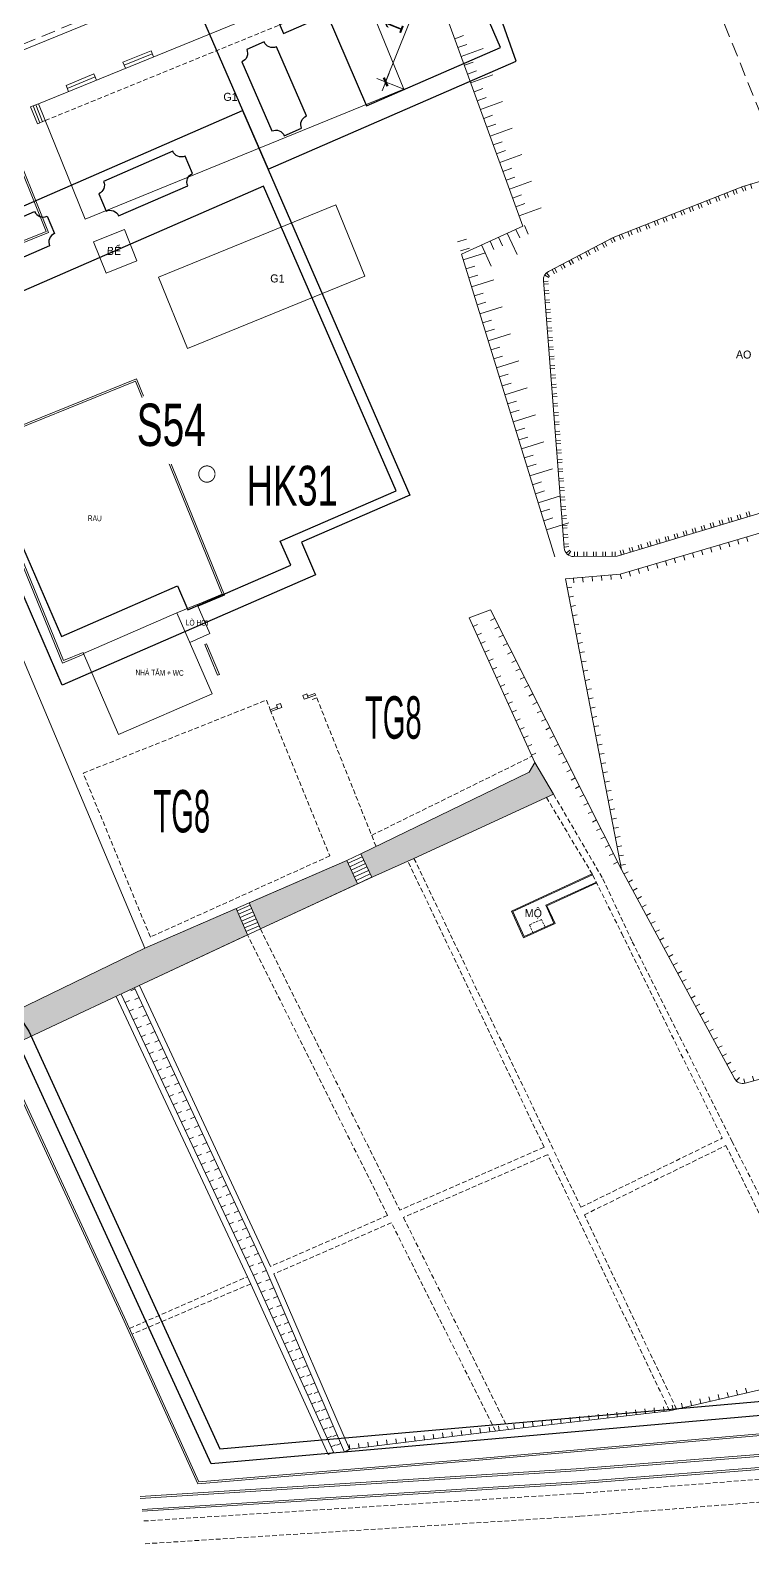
# Model space of a CAD drawing. Header units: inches. Extents: x 496359 to 501064, y 2374078 to 2377203.
# Drawn here: x 498646.9 to 498723.6, y 2376162.6 to 2376323.4 of the extents above; entities that cross this region are included whole.
import ezdxf
from ezdxf.enums import TextEntityAlignment as Align

# ---------------------------------------------------------------- set-up
doc = ezdxf.new("R2010")
doc.units = ezdxf.units.IN
doc.header["$MEASUREMENT"] = 0
doc.linetypes.add('DASHED', pattern=[0.75, 0.5, -0.25])
for name, color, linetype in [('chu', 6, 'Continuous'), ('coc', 1, 'Continuous'), ('MANH', 147, 'Continuous'), ('NOI', 2, 'Continuous'), ('tl', 8, 'Continuous')]:
    doc.layers.add(name, color=color, linetype=linetype)
for name, color, linetype, lineweight in [('EG Text2', 7, 'Continuous', 18), ('ISO', 252, 'Continuous', 20), ('LC Dim', 8, 'Continuous', 18), ('LC Net dam 1', 30, 'Continuous', 30), ('LC Net manh', 239, 'Continuous', 5)]:
    doc.layers.add(name, color=color, linetype=linetype, lineweight=lineweight)
doc.styles.add('dien giai', font='', dxfattribs={"width": 0.8})
doc.styles.add('EG Hai', font='')
doc.styles.add('style1', font='')
doc.styles.get('dien giai').set_extended_font_data('.VnArial NarrowH')
doc.styles.get('EG Hai').set_extended_font_data('.VnArial NarrowH')
doc.styles.get('style1').set_extended_font_data('.VnAvantH')
doc.dimstyles.new('DIM300', dxfattribs={"dimscale": 0.5, "dimtxt": 2, "dimasz": 0.007, "dimexe": 1, "dimexo": 0, "dimgap": 0.4, "dimtad": 1, "dimtoh": 1, "dimdec": 1, "dimzin": 1, "dimdsep": 46, "dimtxsty": 'dien giai', "dimblk": 'rowdim', "dimcen": 2.5, "dimclrd": 256, "dimclre": 256, "dimclrt": 2, "dimazin": 0, "dimtfac": 1, "dimtdec": 1, "dimtix": 1, "dimtmove": 2, "dimatfit": 0, "dimldrblk": 'dot leader', "dimfxl": 2, "dimtolj": 1, "dimtzin": 0, "dimlwd": -1, "dimlwe": -1, "dimarcsym": 1})

# ---------------------------------------------------------------- blocks, each defined once
blk = doc.blocks.new('1')
at = {"layer": 'tl', "color": 250, "lineweight": 0}
blk.add_line((0, -0.5), (0, 0), dxfattribs=at)
blk = doc.blocks.new('2')
at = {"layer": 'coc'}
blk.add_blockref('1', (0, 0.5), dxfattribs=at)
blk = doc.blocks.new('t1')
at = {"layer": 'tl', "color": 250, "lineweight": 0}
for p, q in [((0, 0), (0, 2.5)), ((-2, 0), (-2, 1)), ((-1, 0), (-1, 1))]:
    blk.add_line(p, q, dxfattribs=at)
blk = doc.blocks.new('Nền HT mới')
at = {"layer": 'MANH', "lineweight": 0}
h = blk.add_hatch(dxfattribs=at)
h.set_pattern_fill('HONEY', color=8, scale=3, angle=-0.7328, style=0)
h.set_pattern_definition([(359.267215784, (-528735.85168, -2369706.46263), (0.566607394046, 0.317539068605), [0.375, -0.75]), (119.267215784, (-528735.85168, -2369706.46263), (-0.55830059713, 0.331926862913), [0.375, -0.75]), (59.267215784, (-528735.85168, -2369706.46263), (0.008306796916, 0.64946593152), [-0.75, 0.375])])
h.paths.add_polyline_path([(317.18, -38.57), (315.2, -35.19), (314.59, -36.22), (296.71, -44.89), (297.87, -47.37), (297.96, -47.33), (302.35, -45.38)])
h.paths.add_polyline_path([(296.36, -48.07), (295.21, -45.6), (284.83, -50.1), (286.03, -52.87)])
h.paths.add_polyline_path([(284.66, -53.51), (283.44, -50.7), (273.76, -54.9), (258.82, -62.16), (256.87, -63.12), (258.21, -65.26), (258.46, -65.8), (271.43, -59.71)])
at = {"layer": 'MANH', "color": 1, "linetype": 'DASHED', "lineweight": 0, "ltscale": 3, "elevation": -28.38}
for points in [[(338.8, 83.45), (320.94, 78.75), (340.42, 30.66), (364.41, 31.76), (393.69, 33.78), (433.64, 49.39), (462.8, 58.64), (490.97, 67.81), (516.49, 76.2), (548.21, 86.54), (576.26, 95.7), (610.19, 94.18), (634.86, 101.12), (676.11, 115.48), (714.18, 128.71), (753.35, 142.39), (783.93, 137.98), (839.41, 172.28), (890.57, 190.2), (916.29, 216.65), (939.12, 240.49), (989.34, 305.87)], [(296.55, 137.3), (308.63, 107.72), (320.94, 78.75), (295.28, 58.9), (270.43, 45.09), (239.68, 32.37), (209.79, 20.25), (183.93, 9.6), (120.59, -15.78), (90.69, -27.72), (65.23, -38.06), (38.28, -49.14), (9.68, -60.81), (-18.05, -71.82), (-45.98, -83.15), (-74.53, -95.17)]]:
    blk.add_lwpolyline(points, dxfattribs=at)
at = {"layer": 'MANH', "lineweight": 0, "elevation": -28.38}
for points in [[(239.12, 31.65), (297.63, 55.51)], [(262.44, 34.79), (296.27, 48.58)], [(301.26, 36.33), (296.27, 48.58)], [(304.88, 49.58), (303.93, 49.25), (313.91, 21.78), (307.38, 18.81), (317.31, -13.33)], [(271.43, 39.2), (274.41, 40.41)], [(274.41, 40.41), (274.67, 39.77)], [(271.43, 39.2), (271.69, 38.56)], [(271.57, 38.87), (274.54, 40.09)], [(265.38, 36.73), (268.35, 37.95)], [(265.51, 36.4), (268.48, 37.63)], [(268.35, 37.95), (268.62, 37.3)], [(265.39, 36.72), (265.64, 36.09)], [(267.43, 22.54), (301.26, 36.33)], [(262.44, 34.79), (261.61, 34.45)], [(262.34, 32.66), (261.61, 34.45)], [(262.61, 32.77), (261.88, 34.56)], [(262.89, 32.88), (262.16, 34.67)], [(267.43, 22.54), (262.44, 34.79)], [(263.17, 33), (262.34, 32.66)], [(252.7, 28.7), (259.39, 31.43), (263.53, 21.11), (248.68, 15.14), (244.51, 25.37), (251.25, 28.12)], [(252.77, 28.52), (259.28, 31.17), (263.27, 21.22), (248.79, 15.4), (244.77, 25.26), (251.33, 27.93)], [(275.2, 16.35), (294.05, 24.05)], [(294.05, 24.05), (297.14, 16.47)], [(268.31, 20.13), (271.59, 21.42)], [(272.9, 18.1), (271.59, 21.42)], [(269.63, 16.8), (268.3, 20.12)], [(269.63, 16.8), (272.9, 18.1)], [(275.2, 16.35), (278.3, 8.77)], [(278.3, 8.77), (297.14, 16.47)], [(279.41, -18.59), (282.23, -17.42), (272.87, 5.56), (255.5, -1.46), (264.99, -24.63), (267.26, -23.68)], [(279.34, -18.41), (281.97, -17.31), (272.76, 5.3), (255.76, -1.57), (265.1, -24.37), (267.19, -23.49)], [(273.76, -54.9), (258.68, -19.11)], [(277.16, -19.29), (279.33, -18.4), (280.66, -21.5), (278.52, -22.43)], [(308.22, -19.83), (310.47, -18.98)], [(310.47, -18.98), (324.41, -46.56)], [(267.23, -23.61), (277.16, -19.29)], [(280.9, -27.9), (277.16, -19.29)], [(308.22, -19.83), (315.2, -35.19), (315.2, -35.19), (315.2, -35.19)], [(267.19, -23.49), (267.23, -23.61)], [(270.97, -32.21), (267.23, -23.61)], [(280.13, -22.67), (280.32, -22.6)], [(280.13, -22.67), (281.48, -25.9)], [(280.32, -22.6), (281.67, -25.83)], [(281.48, -25.9), (281.67, -25.83)], [(270.97, -32.21), (280.9, -27.9)], [(291.04, -28.14), (291.83, -27.86)], [(291.11, -28.33), (291.89, -28.05)], [(287.07, -29.58), (287.81, -29.31)], [(287.13, -29.77), (287.88, -29.5)], [(315.2, -35.19), (317.18, -38.57)], [(273.76, -54.9), (295.21, -45.6), (296.71, -44.89), (314.59, -36.22)], [(317.18, -38.57), (302.35, -45.38), (297.96, -47.33), (286.03, -52.87), (271.43, -59.71), (258.46, -65.8)], [(296.71, -44.89), (297.87, -47.37)], [(295.21, -45.6), (296.36, -48.07)], [(295.35, -45.89), (296.84, -45.2)], [(295.52, -46.26), (297.01, -45.57)], [(295.69, -46.62), (297.18, -45.93)], [(295.86, -46.98), (297.34, -46.29)], [(296.02, -47.34), (297.51, -46.65)], [(296.19, -47.71), (297.68, -47.02)], [(296.36, -48.07), (297.85, -47.38)], [(321.29, -47.03), (312.7, -50.97), (314, -53.82), (317.35, -52.3), (316.47, -50.41), (321.78, -47.99)], [(321.33, -47.12), (312.84, -51.02), (314.05, -53.69), (317.21, -52.25), (316.34, -50.36), (321.74, -47.9)], [(284.66, -53.51), (283.44, -50.7)], [(283.55, -50.94), (284.93, -50.34)], [(283.71, -51.3), (285.09, -50.7)], [(283.87, -51.67), (285.25, -51.07)], [(284.03, -52.04), (285.41, -51.44)], [(286.03, -52.87), (284.83, -50.1)], [(284.18, -52.41), (285.57, -51.8)], [(284.34, -52.77), (285.73, -52.17)], [(284.5, -53.14), (285.89, -52.54)], [(273.76, -54.9), (258.82, -62.16), (256.87, -63.12)], [(294.97, -108.44), (286.61, -89.02), (272.67, -59.13)], [(287.11, -88.72), (273.2, -58.88)], [(284.66, -89.82), (270.7, -60.05)], [(271.24, -59.8), (285.21, -89.56), (293.79, -108.44), (293.79, -108.44)], [(284.66, -89.81), (293.24, -108.69)], [(287.46, -89.52), (295.48, -108.15)], [(348.41, -99.67), (329.49, -104.05), (312.39, -106.04)], [(312.39, -106.04), (295.48, -108.15)], [(293.24, -108.69), (293.79, -108.44)], [(294.97, -108.44), (295.48, -108.15)]]:
    blk.add_lwpolyline(points, dxfattribs=at)
at = {"layer": 'MANH', "linetype": 'DASHED', "lineweight": 0, "elevation": -28.38}
for points in [[(263.17, 33), (297, 46.79)], [(287.07, -29.58), (293.41, -45.11), (274.34, -53.73), (267.2, -36.33), (286.68, -28.56), (287.07, -29.58)], [(298.32, -44.11), (291.83, -27.86)], [(297.85, -42.93), (314.89, -34.53)], [(317.18, -38.57), (322.42, -47.55), (325.54, -54.23), (336.13, -75.42), (348.41, -99.67)], [(316.43, -38.92), (321.33, -47.12), (324.43, -53.37), (335.11, -75.09)], [(316.17, -76.06), (301.7, -45.67)], [(302.35, -45.38), (317.25, -76.51)], [(286.03, -52.87), (300.84, -82.74)], [(299.55, -83.3), (284.66, -53.51)], [(320.08, -82.43), (335.11, -75.09)], [(316.17, -76.06), (300.84, -82.74)], [(316.52, -76.86), (301.23, -83.52)], [(329.49, -104.05), (316.56, -76.84)], [(320.07, -82.44), (317.25, -76.51)], [(320.45, -83.24), (335.49, -75.88)], [(335.49, -75.88), (347.28, -99.93)], [(299.55, -83.3), (287.11, -88.72)], [(301.23, -83.52), (312.39, -106.04)], [(330.25, -103.87), (320.45, -83.25)], [(299.95, -84.08), (287.46, -89.52)], [(311.01, -106.21), (299.95, -84.08)], [(272.13, -95.31), (284.66, -89.81)], [(285, -90.57), (272.4, -95.92)]]:
    blk.add_lwpolyline(points, dxfattribs=at)
at = {"layer": 'MANH', "lineweight": 0, "elevation": -28.38}
for points in [[(354.35, 26.42), (348.76, 29.13, 0.186762), (348.04, 29.19), (337.28, 26.01), (323.5, 20.58), (316.63, 16.97, 0.2993), (316.1, 16.01), (318.31, -12.4, 0.393449), (319.31, -13.32), (323.92, -13.29), (357, -3.31, 0.363311), (357.7, -2.24), (354.35, 26.42)], [(318.44, -15.67), (324.24, -15.19), (355.32, -6.04, -0.348686), (356.48, -6.5), (360.27, -13.19), (381.75, -46.07), (394.74, -48.24, -0.780706), (394.89, -50.17), (340.89, -68.35), (337.54, -69.26, -0.348548), (336.4, -68.77), (324.41, -46.56), (318.44, -15.67)]]:
    blk.add_lwpolyline(points, format="xyb", dxfattribs=at)
for points in [[(287.88, -29.5), (288.3, -29.34), (288.15, -28.92), (287.73, -29.07)], [(290.69, -28.48), (291.11, -28.33), (290.96, -27.91), (290.53, -28.06)], [(317.18, -38.57), (315.2, -35.19), (314.59, -36.22), (296.71, -44.89), (297.87, -47.37), (297.96, -47.33), (302.35, -45.38)], [(296.36, -48.07), (295.21, -45.6), (284.83, -50.1), (286.03, -52.87)], [(284.66, -53.51), (283.44, -50.7), (273.76, -54.9), (258.82, -62.16), (256.87, -63.12), (258.21, -65.26), (258.46, -65.8), (271.43, -59.71)]]:
    blk.add_lwpolyline(points, close=True, dxfattribs=at)
at = {"layer": 'MANH', "color": 4, "lineweight": 0, "elevation": -28.38}
for points in [[(211.59, -47), (229.86, -39.1), (237.74, -40.53), (248.61, -50.75), (254.12, -58.73), (258.21, -65.26), (271.56, -94.06), (279.5, -111.6), (309.66, -109.08), (421.64, -99.25), (423.02, -99.08), (434.37, -99.4), (446.43, -100.27), (477.29, -99.97), (515.31, -94.96), (518.6, -95.35), (536.39, -93.05), (542.27, -91.69), (546.56, -90.98), (545.89, -85.83)], [(211.77, -47.15), (229.88, -39.31), (237.64, -40.72), (248.45, -50.88), (253.96, -58.84), (258.04, -65.36), (271.38, -94.14), (279.38, -111.81), (309.67, -109.28), (421.66, -99.45), (423.03, -99.28), (434.36, -99.6), (446.43, -100.47), (477.3, -100.17), (515.32, -95.16), (518.6, -95.55), (536.43, -93.25), (542.31, -91.89), (546.78, -91.15), (546.08, -85.8)]]:
    blk.add_lwpolyline(points, dxfattribs=at)
at = {"layer": 'MANH', "linetype": 'DASHED', "lineweight": 0, "ltscale": 0.5, "elevation": -28.38}
blk.add_lwpolyline([(316.27, -52.68), (315.9, -51.86), (314.62, -52.44), (314.99, -53.26)], dxfattribs=at)
at = {"layer": 'MANH', "color": 5, "lineweight": 0, "elevation": -28.38}
for points in [[(273.24, -113.16), (319.57, -110.24), (346.57, -108.1), (367.38, -106.32), (402.46, -103.29), (417.2, -101.45), (435.32, -101.25), (455.94, -101.86), (477.45, -101.41), (489.09, -99.74), (503.86, -97.78), (515.22, -96.64), (519.34, -96.58), (557.97, -91.31)], [(273.25, -113.36), (319.59, -110.44), (346.59, -108.3), (367.4, -106.52), (402.48, -103.49), (417.21, -101.65), (435.31, -101.45), (455.94, -102.06), (477.46, -101.61), (489.12, -99.94), (503.89, -97.98), (515.23, -96.84), (519.36, -96.78), (557.99, -91.51)], [(273.46, -114.53), (319.67, -111.61), (346.69, -109.48), (367.5, -107.69), (402.6, -104.67), (417.29, -102.83), (435.3, -102.63), (455.93, -103.24), (477.56, -102.79), (489.28, -101.11), (504.02, -99.15), (515.3, -98.02), (519.44, -97.96), (558.12, -92.69)], [(273.47, -114.73), (319.69, -111.81), (346.7, -109.68), (367.52, -107.89), (402.63, -104.86), (417.31, -103.03), (435.3, -102.83), (455.93, -103.44), (477.58, -102.99), (489.31, -101.31), (504.05, -99.35), (515.31, -98.22), (519.46, -98.16), (558.14, -92.89)]]:
    blk.add_lwpolyline(points, dxfattribs=at)
at = {"layer": 'MANH', "color": 3, "linetype": 'DASHED', "lineweight": 0, "elevation": -28.38}
for points in [[(273.65, -115.76), (319.88, -112.84), (346.91, -110.71), (367.73, -108.92), (402.86, -105.89), (417.49, -104.06), (435.39, -103.86), (456.02, -104.47), (477.78, -104.02), (489.59, -102.33), (504.29, -100.37), (515.48, -99.25), (519.65, -99.19), (558.25, -93.93)], [(273.8, -118.18), (320.05, -115.26), (347.11, -113.12), (367.93, -111.34), (403.11, -108.3), (417.66, -106.48), (435.36, -106.28), (456.01, -106.9), (477.98, -106.44), (489.92, -104.73), (504.57, -102.78), (515.62, -101.67), (519.84, -101.61), (558.51, -96.34)]]:
    blk.add_lwpolyline(points, dxfattribs=at)
at = {"layer": 'NOI', "lineweight": 0}
for name, p, rotation in [('t1', (307.36, 39.81, -28.38), 289.9621344468474), ('t1', (308.39, 36.99, -28.38), 289.9621344468474), ('t1', (309.41, 34.17, -28.38), 289.9621344468474), ('t1', (310.44, 31.35, -28.38), 289.9621344468474), ('t1', (311.46, 28.53, -28.38), 289.9621344468474), ('t1', (312.48, 25.71, -28.38), 289.9621344468474), ('2', (337.16, 25.97, -28.38), 201.4960583947245), ('2', (337.45, 26.06, -28.38), 196.4454346559173), ('2', (338.12, 26.26, -28.38), 196.4454346559173), ('t1', (313.51, 22.89, -28.38), 289.9621344468474), ('2', (332.51, 24.13, -28.38), 201.4960583947245), ('2', (332.79, 24.24, -28.38), 201.4960583947245), ('2', (333.44, 24.5, -28.38), 201.4960583947245), ('2', (333.72, 24.61, -28.38), 201.4960583947245), ('2', (334.37, 24.87, -28.38), 201.4960583947245), ('2', (334.65, 24.98, -28.38), 201.4960583947245), ('2', (335.3, 25.23, -28.38), 201.4960583947245), ('2', (335.58, 25.34, -28.38), 201.4960583947245), ('2', (336.23, 25.6, -28.38), 201.4960583947245), ('2', (336.51, 25.71, -28.38), 201.4960583947245), ('2', (328.79, 22.67, -28.38), 201.4960583947245), ('2', (329.07, 22.78, -28.38), 201.4960583947245), ('2', (329.72, 23.03, -28.38), 201.4960583947245), ('2', (330, 23.14, -28.38), 201.4960583947245), ('2', (330.65, 23.4, -28.38), 201.4960583947245), ('2', (330.93, 23.51, -28.38), 201.4960583947245), ('2', (331.58, 23.77, -28.38), 201.4960583947245), ('2', (331.86, 23.88, -28.38), 201.4960583947245), ('t1', (312.26, 21.03, -28.38), 204.467914400274), ('2', (324.41, 20.94, -28.38), 201.4960583947245), ('2', (325.07, 21.2, -28.38), 201.4960583947245), ('2', (325.34, 21.31, -28.38), 201.4960583947245), ('2', (326, 21.57, -28.38), 201.4960583947245), ('2', (326.28, 21.68, -28.38), 201.4960583947245), ('2', (326.93, 21.93, -28.38), 201.4960583947245), ('2', (327.21, 22.04, -28.38), 201.4960583947245), ('2', (327.86, 22.3, -28.38), 201.4960583947245), ('2', (328.14, 22.41, -28.38), 201.4960583947245), ('t1', (307.57, 18.2, -28.38), 287.1711646709962), ('t1', (309.52, 19.79, -28.38), 204.467914400274), ('2', (321.45, 19.51, -28.38), 207.7842227707801), ('2', (321.72, 19.64, -28.38), 207.7842227707801), ('2', (322.34, 19.97, -28.38), 207.7842227707801), ('2', (322.6, 20.11, -28.38), 207.7842227707801), ('2', (323.22, 20.44, -28.38), 207.7842227707801), ('2', (323.48, 20.58, -28.38), 207.7842227707801), ('2', (324.14, 20.84, -28.38), 201.4960583947245), ('t1', (308.46, 15.33, -28.38), 287.1711646709962), ('2', (318.18, 17.78, -28.38), 207.7842227707801), ('2', (318.8, 18.11, -28.38), 207.7842227707801), ('2', (319.06, 18.25, -28.38), 207.7842227707801), ('2', (319.68, 18.57, -28.38), 207.7842227707801), ('2', (319.95, 18.71, -28.38), 207.7842227707801), ('2', (320.57, 19.04, -28.38), 207.7842227707801), ('2', (320.83, 19.18, -28.38), 207.7842227707801), ('2', (316.24, 16.59, -28.38), 239.5825344944226), ('2', (316.42, 16.82, -28.38), 222.4552703289406), ('2', (317.03, 17.17, -28.38), 207.7842227707801), ('2', (317.29, 17.31, -28.38), 207.7842227707801), ('2', (317.91, 17.64, -28.38), 207.7842227707801), ('t1', (309.34, 12.46, -28.38), 287.1711646709962), ('2', (316.11, 15.91, -28.38), 274.4339252488427), ('2', (316.13, 15.61, -28.38), 274.4339252488427), ('2', (316.19, 14.92, -28.38), 274.4339252488427), ('2', (316.21, 14.62, -28.38), 274.4339252488427), ('2', (316.26, 13.92, -28.38), 274.4339252488427), ('2', (316.29, 13.62, -28.38), 274.4339252488427), ('2', (316.34, 12.92, -28.38), 274.4339252488427), ('t1', (310.23, 9.6, -28.38), 287.1711646709962), ('2', (316.36, 12.62, -28.38), 274.4339252488427), ('2', (316.42, 11.92, -28.38), 274.4339252488427), ('2', (316.44, 11.63, -28.38), 274.4339252488427), ('2', (316.5, 10.93, -28.38), 274.4339252488427), ('2', (316.52, 10.63, -28.38), 274.4339252488427), ('2', (316.57, 9.93, -28.38), 274.4339252488427), ('2', (316.6, 9.63, -28.38), 274.4339252488427), ('t1', (311.11, 6.73, -28.38), 287.1711646709962), ('2', (316.65, 8.93, -28.38), 274.4339252488427), ('2', (316.67, 8.64, -28.38), 274.4339252488427), ('t1', (312, 3.86, -28.38), 287.1711646709962), ('2', (316.73, 7.94, -28.38), 274.4339252488427), ('2', (316.75, 7.64, -28.38), 274.4339252488427), ('2', (316.81, 6.94, -28.38), 274.4339252488427), ('2', (316.83, 6.64, -28.38), 274.4339252488427), ('2', (316.88, 5.94, -28.38), 274.4339252488427), ('2', (316.91, 5.64, -28.38), 274.4339252488427), ('2', (316.96, 4.95, -28.38), 274.4339252488427), ('t1', (312.88, 1, -28.38), 287.1711646709962), ('2', (316.98, 4.65, -28.38), 274.4339252488427), ('2', (317.04, 3.95, -28.38), 274.4339252488427), ('2', (317.06, 3.65, -28.38), 274.4339252488427), ('2', (317.11, 2.95, -28.38), 274.4339252488427), ('2', (317.14, 2.65, -28.38), 274.4339252488427), ('2', (317.19, 1.95, -28.38), 274.4339252488427), ('2', (317.22, 1.66, -28.38), 274.4339252488427), ('t1', (313.77, -1.87, -28.38), 287.1711646709962), ('2', (317.27, 0.96, -28.38), 274.4339252488427), ('2', (317.29, 0.66, -28.38), 274.4339252488427), ('2', (317.35, -0.04, -28.38), 274.4339252488427), ('2', (317.37, -0.34, -28.38), 274.4339252488427), ('2', (317.42, -1.04, -28.38), 274.4339252488427), ('2', (317.45, -1.33, -28.38), 274.4339252488427), ('t1', (314.66, -4.74, -28.38), 287.1711646709962), ('2', (317.5, -2.03, -28.38), 274.4339252488427), ('2', (317.52, -2.33, -28.38), 274.4339252488427), ('2', (317.58, -3.03, -28.38), 274.4339252488427), ('2', (317.6, -3.33, -28.38), 274.4339252488427), ('2', (317.66, -4.03, -28.38), 274.4339252488427), ('2', (317.68, -4.33, -28.38), 274.4339252488427), ('t1', (315.54, -7.6, -28.38), 287.1711646709962), ('2', (317.73, -5.02, -28.38), 274.4339252488427), ('2', (317.76, -5.32, -28.38), 274.4339252488427), ('2', (317.81, -6.02, -28.38), 274.4339252488427), ('2', (317.83, -6.32, -28.38), 274.4339252488427), ('t1', (316.43, -10.47, -28.38), 287.1711646709962), ('2', (317.89, -7.02, -28.38), 274.4339252488427), ('2', (317.91, -7.32, -28.38), 274.4339252488427), ('2', (317.97, -8.02, -28.38), 274.4339252488427), ('2', (317.99, -8.31, -28.38), 274.4339252488427), ('2', (318.04, -9.01, -28.38), 274.4339252488427), ('2', (318.07, -9.31, -28.38), 274.4339252488427), ('2', (334.92, -9.97, -28.38), 16.79839141534712), ('2', (335.21, -9.89, -28.38), 16.79839141534712), ('2', (335.88, -9.68, -28.38), 16.79839141534712), ('2', (336.16, -9.6, -28.38), 16.79839141534712), ('2', (336.84, -9.4, -28.38), 16.79839141534712), ('2', (337.12, -9.31, -28.38), 16.79839141534712), ('2', (337.79, -9.11, -28.38), 16.79839141534712), ('2', (338.08, -9.02, -28.38), 16.79839141534712), ('2', (318.12, -10.01, -28.38), 274.4339252488427), ('2', (318.14, -10.31, -28.38), 274.4339252488427), ('2', (318.2, -11.01, -28.38), 274.4339252488427), ('2', (329.18, -11.71, -28.38), 16.79839141534712), ('2', (329.46, -11.62, -28.38), 16.79839141534712), ('2', (330.13, -11.42, -28.38), 16.79839141534712), ('2', (330.42, -11.33, -28.38), 16.79839141534712), ('2', (331.09, -11.13, -28.38), 16.79839141534712), ('2', (331.38, -11.04, -28.38), 16.79839141534712), ('2', (332.05, -10.84, -28.38), 16.79839141534712), ('2', (332.34, -10.75, -28.38), 16.79839141534712), ('2', (333.01, -10.55, -28.38), 16.79839141534712), ('2', (333.29, -10.47, -28.38), 16.79839141534712), ('2', (333.96, -10.26, -28.38), 16.79839141534712), ('2', (334.25, -10.18, -28.38), 16.79839141534712), ('1', (337.69, -11.23, -28.38), 16.41829368273016), ('2', (318.22, -11.3, -28.38), 274.4339252488427), ('2', (318.27, -12, -28.38), 274.4339252488427), ('2', (318.3, -12.3, -28.38), 274.4339252488427), ('2', (318.52, -12.95, -28.38), 308.9875445364306), ('2', (318.74, -13.15, -28.38), 326.1148086979467), ('2', (319.41, -13.32, -28.38), 0.3424152106906004), ('2', (319.71, -13.32, -28.38), 0.3424152106906004), ('2', (320.41, -13.32, -28.38), 0.3424152106906004), ('2', (320.71, -13.31, -28.38), 0.3424152106906004), ('2', (321.41, -13.31, -28.38), 0.3424152106906004), ('2', (321.71, -13.31, -28.38), 0.3424152106906004), ('2', (322.41, -13.3, -28.38), 0.3424152106906004), ('2', (322.71, -13.3, -28.38), 0.3424152106906004), ('2', (323.41, -13.3, -28.38), 0.3424152106906004), ('2', (323.71, -13.3, -28.38), 0.3424152106906004), ('2', (324.39, -13.15, -28.38), 16.79839141534712), ('2', (324.68, -13.07, -28.38), 16.79839141534712), ('2', (325.35, -12.86, -28.38), 16.79839141534712), ('2', (325.63, -12.78, -28.38), 16.79839141534712), ('2', (326.31, -12.57, -28.38), 16.79839141534712), ('2', (326.59, -12.49, -28.38), 16.79839141534712), ('2', (327.26, -12.29, -28.38), 16.79839141534712), ('2', (327.55, -12.2, -28.38), 16.79839141534712), ('2', (328.22, -12, -28.38), 16.79839141534712), ('2', (328.51, -11.91, -28.38), 16.79839141534712), ('1', (332.89, -12.65, -28.38), 16.41829368273016), ('1', (333.85, -12.36, -28.38), 16.41829368273016), ('1', (334.81, -12.08, -28.38), 16.41829368273016), ('1', (335.77, -11.8, -28.38), 16.41829368273016), ('1', (336.73, -11.51, -28.38), 16.41829368273016), ('1', (327.14, -14.34, -28.38), 16.41829368273016), ('1', (328.1, -14.06, -28.38), 16.41829368273016), ('1', (329.06, -13.78, -28.38), 16.41829368273016), ('1', (330.01, -13.49, -28.38), 16.41829368273016), ('1', (330.97, -13.21, -28.38), 16.41829368273016), ('1', (331.93, -12.93, -28.38), 16.41829368273016), ('1', (319.28, -15.6, -28.38), 4.680013437275554), ('1', (320.27, -15.52, -28.38), 4.680013437275554), ('1', (321.27, -15.44, -28.38), 4.680013437275554), ('1', (322.27, -15.36, -28.38), 4.680013437275554), ('1', (323.26, -15.27, -28.38), 4.680013437275554), ('1', (324.26, -15.19, -28.38), 16.41829368273016), ('1', (325.22, -14.91, -28.38), 16.41829368273016), ('1', (326.18, -14.62, -28.38), 16.41829368273016), ('1', (318.63, -16.65, -28.38), 100.9357377649863), ('1', (318.82, -17.63, -28.38), 100.9357377649863), ('1', (319.01, -18.61, -28.38), 100.9357377649863), ('2', (308.64, -20.74, -2.58), 294.4106840000661), ('2', (308.64, -20.74, -2.58), 294.4106840000661), ('2', (308.64, -20.74, -2.58), 294.4106840000661), ('2', (308.64, -20.74, -2.58), 294.4106840000661), ('2', (308.64, -20.74, -28.38), 294.4106839999566), ('2', (308.64, -20.74, -28.38), 294.4106839999566), ('1', (310.92, -19.88, -2.63), 296.81995588387), ('1', (311.37, -20.77, -2.63), 296.81995588387), ('1', (319.2, -19.6, -28.38), 100.9357377649863), ('1', (319.39, -20.58, -28.38), 100.9357377649863), ('2', (309.05, -21.65, -2.58), 294.4106840000661), ('2', (309.05, -21.65, -2.58), 294.4106840000661), ('2', (309.05, -21.65, -2.58), 294.4106840000661), ('2', (309.05, -21.65, -2.58), 294.4106840000661), ('2', (309.05, -21.65, -28.38), 294.4106839999566), ('2', (309.05, -21.65, -28.38), 294.4106839999566), ('2', (309.46, -22.56, -2.58), 294.4106840000661), ('2', (309.46, -22.56, -2.58), 294.4106840000661), ('2', (309.46, -22.56, -2.58), 294.4106840000661), ('2', (309.46, -22.56, -2.58), 294.4106840000661), ('2', (309.46, -22.56, -28.38), 294.4106839999566), ('2', (309.46, -22.56, -28.38), 294.4106839999566), ('1', (311.82, -21.66, -2.63), 296.81995588387), ('1', (319.58, -21.56, -28.38), 100.9357377649863), ('1', (319.77, -22.54, -28.38), 100.9357377649863), ('2', (309.88, -23.47, -2.58), 294.4106840000661), ('2', (309.88, -23.47, -2.58), 294.4106840000661), ('2', (309.88, -23.47, -2.58), 294.4106840000661), ('2', (309.88, -23.47, -2.58), 294.4106840000661), ('2', (309.88, -23.47, -28.38), 294.4106839999566), ('2', (309.88, -23.47, -28.38), 294.4106839999566), ('1', (312.28, -22.55, -2.63), 296.81995588387), ('1', (312.73, -23.45, -2.63), 296.81995588387), ('1', (319.96, -23.52, -28.38), 100.9357377649863), ('2', (310.29, -24.38, -2.58), 294.4106840000661), ('2', (310.29, -24.38, -2.58), 294.4106840000661), ('2', (310.29, -24.38, -2.58), 294.4106840000661), ('2', (310.29, -24.38, -2.58), 294.4106840000661), ('2', (310.29, -24.38, -28.38), 294.4106839999566), ('2', (310.29, -24.38, -28.38), 294.4106839999566), ('2', (310.7, -25.29, -2.58), 294.4106840000661), ('2', (310.7, -25.29, -2.58), 294.4106840000661), ('2', (310.7, -25.29, -2.58), 294.4106840000661), ('2', (310.7, -25.29, -2.58), 294.4106840000661), ('2', (310.7, -25.29, -28.38), 294.4106839999566), ('2', (310.7, -25.29, -28.38), 294.4106839999566), ('1', (313.18, -24.34, -2.63), 296.81995588387), ('1', (313.63, -25.23, -2.63), 296.81995588387), ('1', (320.15, -24.51, -28.38), 100.9357377649863), ('1', (320.34, -25.49, -28.38), 100.9357377649863), ('2', (311.12, -26.2, -2.58), 294.4106840000661), ('2', (311.12, -26.2, -2.58), 294.4106840000661), ('2', (311.12, -26.2, -2.58), 294.4106840000661), ('2', (311.12, -26.2, -2.58), 294.4106840000661), ('2', (311.12, -26.2, -28.38), 294.4106839999566), ('2', (311.12, -26.2, -28.38), 294.4106839999566), ('2', (311.53, -27.12, -2.58), 294.4106840000661), ('2', (311.53, -27.12, -2.58), 294.4106840000661), ('2', (311.53, -27.12, -2.58), 294.4106840000661), ('2', (311.53, -27.12, -2.58), 294.4106840000661), ('2', (311.53, -27.12, -28.38), 294.4106839999566), ('2', (311.53, -27.12, -28.38), 294.4106839999566), ('1', (314.08, -26.12, -2.63), 296.81995588387), ('1', (314.53, -27.01, -2.63), 296.81995588387), ('1', (320.53, -26.47, -28.38), 100.9357377649863), ('2', (292.01, -28.33, -2.58), 111.7784771681322), ('2', (311.94, -28.03, -2.58), 294.4106840000661), ('2', (311.94, -28.03, -2.58), 294.4106840000661), ('2', (311.94, -28.03, -2.58), 294.4106840000661), ('2', (311.94, -28.03, -2.58), 294.4106840000661), ('2', (311.94, -28.03, -28.38), 294.4106839999566), ('2', (311.94, -28.03, -28.38), 294.4106839999566), ('2', (312.36, -28.94, -2.58), 294.4106840000661), ('2', (312.36, -28.94, -2.58), 294.4106840000661), ('2', (312.36, -28.94, -2.58), 294.4106840000661), ('2', (312.36, -28.94, -2.58), 294.4106840000661), ('2', (312.36, -28.94, -28.38), 294.4106839999566), ('2', (312.36, -28.94, -28.38), 294.4106839999566), ('1', (314.98, -27.91, -2.63), 296.81995588387), ('1', (315.43, -28.8, -2.63), 296.81995588387), ('1', (320.72, -27.45, -28.38), 100.9357377649863), ('1', (320.91, -28.43, -28.38), 100.9357377649863), ('2', (312.77, -29.85, -2.58), 294.4106840000661), ('2', (312.77, -29.85, -2.58), 294.4106840000661), ('2', (312.77, -29.85, -2.58), 294.4106840000661), ('2', (312.77, -29.85, -2.58), 294.4106840000661), ('2', (312.77, -29.85, -28.38), 294.4106839999566), ('2', (312.77, -29.85, -28.38), 294.4106839999566), ('1', (315.88, -29.69, -2.63), 296.81995588387), ('1', (321.1, -29.41, -28.38), 100.9357377649863), ('1', (321.29, -30.4, -28.38), 100.9357377649863), ('2', (313.18, -30.76, -2.58), 294.4106840000661), ('2', (313.18, -30.76, -2.58), 294.4106840000661), ('2', (313.18, -30.76, -2.58), 294.4106840000661), ('2', (313.18, -30.76, -2.58), 294.4106840000661), ('2', (313.18, -30.76, -28.38), 294.4106839999566), ('2', (313.18, -30.76, -28.38), 294.4106839999566), ('2', (313.6, -31.67, -2.58), 294.4106840000661), ('2', (313.6, -31.67, -2.58), 294.4106840000661), ('2', (313.6, -31.67, -2.58), 294.4106840000661), ('2', (313.6, -31.67, -2.58), 294.4106840000661), ('2', (313.6, -31.67, -28.38), 294.4106839999566), ('2', (313.6, -31.67, -28.38), 294.4106839999566), ('1', (316.34, -30.58, -2.63), 296.81995588387), ('1', (316.79, -31.48, -2.63), 296.81995588387), ('1', (321.48, -31.38, -28.38), 100.9357377649863), ('2', (314.01, -32.58, -2.58), 294.4106840000661), ('2', (314.01, -32.58, -2.58), 294.4106840000661), ('2', (314.01, -32.58, -2.58), 294.4106840000661), ('2', (314.01, -32.58, -2.58), 294.4106840000661), ('2', (314.01, -32.58, -28.38), 294.4106839999566), ('2', (314.01, -32.58, -28.38), 294.4106839999566), ('2', (314.42, -33.49, -2.58), 294.4106840000661), ('2', (314.42, -33.49, -2.58), 294.4106840000661), ('2', (314.42, -33.49, -2.58), 294.4106840000661), ('2', (314.42, -33.49, -2.58), 294.4106840000661), ('2', (314.42, -33.49, -28.38), 294.4106839999566), ('2', (314.42, -33.49, -28.38), 294.4106839999566), ('1', (317.24, -32.37, -2.63), 296.81995588387), ('1', (317.69, -33.26, -2.63), 296.81995588387), ('1', (321.67, -32.36, -28.38), 100.9357377649863), ('1', (321.86, -33.34, -28.38), 100.9357377649863), ('2', (314.84, -34.4, -2.58), 294.4106840000661), ('2', (314.84, -34.4, -2.58), 294.4106840000661), ('2', (314.84, -34.4, -2.58), 294.4106840000661), ('2', (314.84, -34.4, -2.58), 294.4106840000661), ('2', (314.84, -34.4, -28.38), 294.4106839999566), ('2', (314.84, -34.4, -28.38), 294.4106839999566), ('1', (318.14, -34.15, -2.63), 296.81995588387), ('1', (318.59, -35.05, -2.63), 296.81995588387), ('1', (322.05, -34.32, -28.38), 100.9357377649863), ('1', (322.24, -35.31, -28.38), 100.9357377649863), ('1', (319.04, -35.94, -2.63), 296.81995588387), ('1', (319.49, -36.83, -2.63), 296.81995588387), ('1', (322.43, -36.29, -28.38), 100.9357377649863), ('1', (319.95, -37.72, -2.63), 296.81995588387), ('1', (322.62, -37.27, -28.38), 100.9357377649863), ('1', (322.81, -38.25, -28.38), 100.9357377649863), ('1', (320.4, -38.62, -2.63), 296.81995588387), ('1', (320.85, -39.51, -2.63), 296.81995588387), ('1', (323, -39.23, -28.38), 100.9357377649863), ('1', (323.19, -40.21, -28.38), 100.9357377649863), ('1', (321.3, -40.4, -2.63), 296.81995588387), ('1', (321.75, -41.29, -2.63), 296.81995588387), ('1', (323.38, -41.2, -28.38), 100.9357377649863), ('1', (322.2, -42.19, -2.63), 296.81995588387), ('1', (322.65, -43.08, -2.63), 296.81995588387), ('1', (323.57, -42.18, -28.38), 100.9357377649863), ('1', (323.76, -43.16, -28.38), 100.9357377649863), ('1', (323.1, -43.97, -2.63), 296.81995588387), ('1', (323.55, -44.86, -2.63), 296.81995588387), ('1', (323.95, -44.14, -28.38), 100.9357377649863), ('1', (324.01, -45.76, -2.63), 296.81995588387), ('1', (324.13, -45.12, -28.38), 100.9357377649863), ('1', (324.32, -46.11, -28.38), 100.9357377649863), ('1', (324.67, -47.03, -28.38), 118.3508931803466), ('1', (325.14, -47.91, -28.38), 118.3508931803466), ('1', (325.62, -48.79, -28.38), 118.3508931803466), ('1', (326.09, -49.67, -28.38), 118.3508931803466), ('1', (326.57, -50.55, -28.38), 118.3508931803466), ('1', (327.04, -51.43, -28.38), 118.3508931803466), ('1', (327.52, -52.31, -28.38), 118.3508931803466), ('1', (327.99, -53.19, -28.38), 118.3508931803466), ('1', (328.47, -54.07, -28.38), 118.3508931803466), ('1', (328.94, -54.95, -28.38), 118.3508931803466), ('1', (329.42, -55.83, -28.38), 118.3508931803466), ('1', (329.89, -56.71, -28.38), 118.3508931803466), ('1', (330.37, -57.59, -28.38), 118.3508931803466), ('2', (272.72, -59.24, -4.28), 114.9947668868703), ('1', (330.84, -58.47, -28.38), 118.3508931803466), ('1', (331.32, -59.35, -28.38), 118.3508931803466), ('2', (271.67, -60.7, -4.13), 295.1282434141787), ('2', (273.14, -60.14, -4.28), 114.9947668868703), ('2', (273.57, -61.05, -4.28), 114.9947668868703), ('1', (331.79, -60.23, -28.38), 118.3508931803466), ('1', (332.27, -61.11, -28.38), 118.3508931803466), ('2', (272.09, -61.61, -4.13), 295.1282434141787), ('2', (272.52, -62.52, -4.13), 295.1282434141787), ('2', (273.99, -61.96, -4.28), 114.9947668868703), ('1', (332.74, -61.99, -28.38), 118.3508931803466), ('1', (333.22, -62.87, -28.38), 118.3508931803466), ('2', (272.94, -63.42, -4.13), 295.1282434141787), ('2', (273.37, -64.33, -4.13), 295.1282434141787), ('2', (274.41, -62.86, -4.28), 114.9947668868703), ('2', (274.83, -63.77, -4.28), 114.9947668868703), ('1', (333.69, -63.75, -28.38), 118.3508931803466), ('2', (273.79, -65.23, -4.13), 295.1282434141787), ('2', (275.26, -64.68, -4.28), 114.9947668868703), ('2', (275.68, -65.58, -4.28), 114.9947668868703), ('1', (334.17, -64.63, -28.38), 118.3508931803466), ('1', (334.64, -65.51, -28.38), 118.3508931803466), ('2', (274.22, -66.14, -4.13), 295.1282434141787), ('2', (274.64, -67.04, -4.13), 295.1282434141787), ('2', (276.1, -66.49, -4.28), 114.9947668868703), ('2', (276.52, -67.4, -4.28), 114.9947668868703), ('1', (335.11, -66.39, -28.38), 118.3508931803466), ('1', (335.59, -67.27, -28.38), 118.3508931803466), ('2', (275.07, -67.95, -4.13), 295.1282434141787), ('2', (275.49, -68.85, -4.13), 295.1282434141787), ('2', (276.95, -68.3, -4.28), 114.9947668868703), ('1', (336.06, -68.15, -28.38), 118.3508931803466), ('1', (336.58, -69.01, -28.38), 135.5346107058083), ('1', (337.5, -69.27, -28.38), 192.8303902184177), ('1', (338.46, -69.01, -28.38), 195.2144582650435), ('2', (275.92, -69.76, -4.13), 295.1282434141787), ('2', (276.34, -70.66, -4.13), 295.1282434141787), ('2', (277.37, -69.21, -4.28), 114.9947668868703), ('2', (277.79, -70.11, -4.28), 114.9947668868703), ('2', (276.76, -71.57, -4.13), 295.1282434141787), ('2', (277.19, -72.47, -4.13), 295.1282434141787), ('2', (278.21, -71.02, -4.28), 114.9947668868703), ('2', (278.64, -71.93, -4.28), 114.9947668868703), ('2', (277.61, -73.38, -4.13), 295.1282434141787), ('2', (279.06, -72.83, -4.28), 114.9947668868703), ('2', (279.48, -73.74, -4.28), 114.9947668868703), ('2', (278.04, -74.29, -4.13), 295.1282434141787), ('2', (278.46, -75.19, -4.13), 295.1282434141787), ('2', (279.9, -74.65, -4.28), 114.9947668868703), ('2', (280.33, -75.55, -4.28), 114.9947668868703), ('2', (278.89, -76.1, -4.13), 295.1282434141787), ('2', (279.31, -77, -4.13), 295.1282434141787), ('2', (280.75, -76.46, -4.28), 114.9947668868703), ('2', (279.74, -77.91, -4.13), 295.1282434141787), ('2', (280.16, -78.81, -4.13), 295.1282434141787), ('2', (281.17, -77.36, -4.28), 114.9947668868703), ('2', (281.59, -78.27, -4.28), 114.9947668868703), ('2', (280.59, -79.72, -4.13), 295.1282434141787), ('2', (282.02, -79.18, -4.28), 114.9947668868703), ('2', (282.44, -80.08, -4.28), 114.9947668868703), ('2', (281.01, -80.62, -4.13), 295.1282434141787), ('2', (281.44, -81.53, -4.13), 295.1282434141787), ('2', (282.86, -80.99, -4.28), 114.9947668868703), ('2', (283.28, -81.9, -4.28), 114.9947668868703), ('2', (281.86, -82.43, -4.13), 295.1282434141787), ('2', (282.29, -83.34, -4.13), 295.1282434141787), ('2', (283.71, -82.8, -4.28), 114.9947668868703), ('2', (282.71, -84.24, -4.13), 295.1282434141787), ('2', (283.13, -85.15, -4.13), 295.1282434141787), ('2', (284.13, -83.71, -4.28), 114.9947668868703), ('2', (284.55, -84.62, -4.28), 114.9947668868703), ('2', (283.56, -86.06, -4.13), 295.1282434141787), ('2', (283.98, -86.96, -4.13), 295.1282434141787), ('2', (284.97, -85.52, -4.28), 114.9947668868703), ('2', (285.4, -86.43, -4.28), 114.9947668868703), ('2', (284.41, -87.87, -4.13), 295.1282434141787), ('2', (285.82, -87.33, -4.28), 114.9947668868703), ('2', (286.24, -88.24, -4.28), 114.9947668868703), ('2', (284.83, -88.77, -4.13), 295.1282434141787), ('2', (285.26, -89.68, -4.13), 294.45236536568), ('2', (286.66, -89.15, -4.28), 113.3061840534417), ('2', (285.67, -90.59, -4.13), 294.45236536568), ('2', (286.08, -91.5, -4.13), 294.45236536568), ('2', (287.06, -90.07, -4.28), 113.3061840534417), ('2', (287.45, -90.99, -4.28), 113.3061840534417), ('2', (286.5, -92.41, -4.13), 294.45236536568), ('2', (286.91, -93.32, -4.13), 294.45236536568), ('2', (287.85, -91.9, -4.28), 113.3061840534417), ('2', (288.24, -92.82, -4.28), 113.3061840534417), ('2', (287.33, -94.23, -4.13), 294.45236536568), ('2', (288.64, -93.74, -4.28), 113.3061840534417), ('2', (289.03, -94.66, -4.28), 113.3061840534417), ('2', (287.74, -95.14, -4.13), 294.45236536568), ('2', (288.15, -96.05, -4.13), 294.45236536568), ('2', (289.43, -95.58, -4.28), 113.3061840534417), ('2', (288.57, -96.96, -4.13), 294.45236536568), ('2', (288.98, -97.87, -4.13), 294.45236536568), ('2', (289.83, -96.5, -4.28), 113.3061840534417), ('2', (290.22, -97.41, -4.28), 113.3061840534417), ('2', (289.4, -98.78, -4.13), 294.45236536568), ('2', (289.81, -99.69, -4.13), 294.45236536568), ('2', (290.62, -98.33, -4.28), 113.3061840534417), ('2', (291.01, -99.25, -4.28), 113.3061840534417), ('2', (290.22, -100.6, -4.13), 294.45236536568), ('2', (291.41, -100.17, -4.28), 113.3061840534417), ('2', (291.8, -101.09, -4.28), 113.3061840534417), ('2', (290.64, -101.51, -4.13), 294.45236536568), ('2', (291.05, -102.42, -4.13), 294.45236536568), ('2', (292.2, -102.01, -4.28), 113.3061840534417), ('1', (332.83, -103.28, -28.38), 193.0351354497349), ('1', (333.8, -103.05, -28.38), 193.0351354497349), ('1', (334.77, -102.83, -28.38), 193.0351354497349), ('1', (335.75, -102.6, -28.38), 193.0351354497349), ('1', (336.72, -102.37, -28.38), 193.0351354497349), ('1', (337.7, -102.15, -28.38), 193.0351354497349), ('2', (291.47, -103.33, -4.13), 294.45236536568), ('2', (291.88, -104.24, -4.13), 294.45236536568), ('2', (292.59, -102.93, -4.28), 113.3061840534417), ('2', (292.99, -103.84, -4.28), 113.3061840534417), ('1', (321.96, -104.92, -28.38), 186.6406715849738), ('1', (322.96, -104.81, -28.38), 186.6406715849738), ('1', (323.95, -104.69, -28.38), 186.6406715849738), ('1', (324.94, -104.58, -28.38), 186.6406715849738), ('1', (325.94, -104.46, -28.38), 186.6406715849738), ('1', (326.93, -104.35, -28.38), 186.6406715849738), ('1', (327.92, -104.23, -28.38), 186.6406715849738), ('1', (328.92, -104.12, -28.38), 186.6406715849738), ('1', (329.9, -103.95, -28.38), 193.0351354497349), ('1', (330.88, -103.73, -28.38), 193.0351354497349), ('1', (331.85, -103.5, -28.38), 193.0351354497349), ('2', (292.29, -105.15, -4.13), 294.45236536568), ('2', (292.71, -106.06, -4.13), 294.45236536568), ('2', (293.39, -104.76, -4.28), 113.3061840534417), ('2', (293.78, -105.68, -4.28), 113.3061840534417), ('1', (308.42, -106.54, -28.38), 187.1314430482185), ('1', (309.41, -106.41, -28.38), 187.1314430482185), ('1', (310.4, -106.29, -28.38), 187.1314430482185), ('1', (311.4, -106.16, -28.38), 187.1314430482185), ('1', (313.03, -105.97, -28.38), 186.6406715849738), ('1', (314.02, -105.85, -28.38), 186.6406715849738), ('1', (315.01, -105.73, -28.38), 186.6406715849738), ('1', (316.01, -105.62, -28.38), 186.6406715849738), ('1', (317, -105.5, -28.38), 186.6406715849738), ('1', (317.99, -105.39, -28.38), 186.6406715849738), ('1', (318.99, -105.27, -28.38), 186.6406715849738), ('1', (319.98, -105.16, -28.38), 186.6406715849738), ('1', (320.97, -105.04, -28.38), 186.6406715849738), ('2', (293.12, -106.97, -4.13), 294.45236536568), ('2', (293.54, -107.88, -4.13), 294.45236536568), ('2', (294.18, -106.6, -4.28), 113.3061840534417), ('2', (294.57, -107.52, -4.28), 113.3061840534417), ('1', (295.52, -108.15, -28.38), 187.1314430482185), ('1', (296.51, -108.03, -28.38), 187.1314430482185), ('1', (297.5, -107.9, -28.38), 187.1314430482185), ('1', (298.5, -107.78, -28.38), 187.1314430482185), ('1', (299.49, -107.65, -28.38), 187.1314430482185), ('1', (300.48, -107.53, -28.38), 187.1314430482185), ('1', (301.47, -107.41, -28.38), 187.1314430482185), ('1', (302.47, -107.28, -28.38), 187.1314430482185), ('1', (303.46, -107.16, -28.38), 187.1314430482185), ('1', (304.45, -107.03, -28.38), 187.1314430482185), ('1', (305.44, -106.91, -28.38), 187.1314430482185), ('1', (306.43, -106.78, -28.38), 187.1314430482185), ('1', (307.43, -106.66, -28.38), 187.1314430482185)]:
    blk.add_blockref(name, p, dxfattribs=dict(at, rotation=rotation))
at = {"layer": 'chu', "color": 6, "lineweight": 0, "style": 'style1'}
for s, p in [('G1', (282.09, 35.1, -28.38)), ('bÓ', (269.72, 18.73, -28.38)), ('G1', (287.07, 15.81, -28.38)), ('AO', (336.55, 7.73, -28.38)), ('mé', (314.11, -51.61, -28.38))]:
    blk.add_text(s, height=0.85, rotation=359.2672, dxfattribs=at).set_placement(p)
at = {"layer": 'chu', "color": 6, "lineweight": 0, "style": 'style1', "width": 0.7}
for s, p in [('rau', (267.69, -9.54, -28.38)), ('Lß H¥I', (278.1, -20.63, -28.38)), ('NHµ T¾M + WC', (272.75, -25.92, -28.38))]:
    blk.add_text(s, height=0.6, rotation=359.2672, dxfattribs=at).set_placement(p)
blk = doc.blocks.new('rowdim')
blk.add_line((-200, 0), (200, 0))
at = {"const_width": 50}
blk.add_lwpolyline([(-71, -71), (71, 71)], dxfattribs=at)
blk = doc.blocks.new('*D323')
at = {"layer": 'Defpoints', "color": 0, "transparency": 16777216}
for p in [(498689.89, 2376330.97), (498691.81, 2376330.21), (498686.56, 2376317.1)]:
    blk.add_point(p, dxfattribs=at)
at = {"layer": 'LC Dim', "transparency": 16777216}
for p, q in [((498684.64, 2376317.88), (498689.89, 2376330.97)), ((498691.81, 2376330.21), (498688.97, 2376331.35)), ((498686.56, 2376317.1), (498683.71, 2376318.24))]:
    blk.add_line(p, q, dxfattribs=at)
at = {"layer": 'LC Dim', "transparency": 16777216, "xscale": 0.005, "yscale": 0.005, "zscale": 0.005}
for p, rotation in [((498689.89, 2376330.97), 68.14489256548505), ((498684.64, 2376317.87), 248.144892565485)]:
    blk.add_blockref('rowdim', p, dxfattribs=dict(at, rotation=rotation))
at = {"layer": 'LC Dim', "color": 2, "transparency": 16777216, "insert": (498685.96, 2376324.95), "char_height": 2, "attachment_point": 5, "rotation": 68.1449, "style": 'dien giai'}
blk.add_mtext('\\A1;14.1', dxfattribs=at)
blk = doc.blocks.new('dot leader')
at = {"const_width": 50}
blk.add_lwpolyline([(-25, 0, 1), (25, 0, 1)], format="xyb", close=True, dxfattribs=at)

msp = doc.modelspace()

# ---------------------------------------------------------------- linework, layer by layer
at = {"layer": 'LC Net dam 1'}
for points in [[(498698.51, 2376320.07), (498689.1, 2376346.69), (498687.98, 2376346.29), (498668.77, 2376390.43), (498641.7, 2376378.57), (498672.15, 2376308.6)], [(498678.41, 2376325.03), (498682.62, 2376315.34), (498696.85, 2376321.53), (498691.8, 2376333.15), (498692.66, 2376333.52), (498689.07, 2376341.77), (498688.21, 2376341.4), (498683.16, 2376353.02), (498668.93, 2376346.83), (498673.14, 2376337.13), (498668.52, 2376335.12), (498673.78, 2376323.02)]]:
    msp.add_lwpolyline(points, close=True, dxfattribs=at)
for points in [[(498672.56, 2376312.67, -0.414214), (498673.87, 2376312.15), (498675.71, 2376312.95, -0.414214), (498676.22, 2376314.26), (498673.03, 2376321.6, -0.414214), (498671.72, 2376322.12), (498669.88, 2376321.32, -0.414214), (498669.36, 2376320)], [(498654.67, 2376307.31, -0.414214), (498654.16, 2376306), (498654.95, 2376304.16, -0.414214), (498656.27, 2376303.65), (498663.61, 2376306.84, -0.414214), (498664.12, 2376308.15), (498663.33, 2376309.99, -0.414214), (498662.01, 2376310.51)], [(498647.34, 2376304.12, 0.414214), (498648.66, 2376303.6), (498649.45, 2376301.77, 0.414214), (498648.94, 2376300.45), (498641.6, 2376297.26, 0.414214), (498640.28, 2376297.78), (498639.49, 2376299.61, 0.414214), (498640, 2376300.93)]]:
    msp.add_lwpolyline(points, format="xyb", close=True, dxfattribs=at)
at = {"layer": 'LC Net dam 1', "const_width": 0.1}
msp.add_lwpolyline([(498664.78, 2376276.22, 1), (498666.51, 2376276.22, 1)], format="xyb", close=True, dxfattribs=at)

# ---------------------------------------------------------------- block references
at = {"layer": 'LC Net manh'}
msp.add_blockref('Nền HT mới', (498385.3, 2376280.77, 2.92), dxfattribs=at)

# ---------------------------------------------------------------- texts
at = {"layer": 'EG Text2', "style": 'EG Hai', "width": 0.8}
msp.add_text('hk31', height=4.224, rotation=0, dxfattribs=at).set_placement((498674.72, 2376274.99, 28.32), align=Align.MIDDLE_CENTER)

# ---------------------------------------------------------------- dimensions: what is measured, and where the dimension line sits
at = {"layer": 'LC Dim'}
dim = msp.add_aligned_dim(p1=(498686.56, 2376317.1, -25.45), p2=(498691.81, 2376330.21, -25.45), distance=2.07, dimstyle='DIM300', override={"dimscale": 1, "dimasz": 0.005, "dimpost": ''}, dxfattribs=at)
dim.commit()
dim.dimension.update_dxf_attribs({"geometry": '*D323', "text_midpoint": (498685.96, 2376324.95, -25.45)})

# ---------------------------------------------------------------- next in the draw order: wipeouts: each hides what was drawn before it
at = {"ltscale": 500}
for points, z in [([(498658.95, 2376278.52), (498658.48, 2376279.07), (498658.23, 2376279.47), (498658, 2376279.96), (498657.83, 2376280.49), (498657.73, 2376280.98), (498657.7, 2376281.42), (498657.72, 2376281.95), (498657.78, 2376282.35), (498657.94, 2376282.93), (498658.06, 2376283.24), (498658.29, 2376283.68), (498658.55, 2376284.07), (498658.93, 2376284.51), (498659.34, 2376284.87), (498659.81, 2376285.19), (498660.26, 2376285.42), (498660.7, 2376285.57), (498661.09, 2376285.67), (498661.6, 2376285.75), (498662.03, 2376285.76), (498662.45, 2376285.73), (498662.99, 2376285.63), (498663.4, 2376285.5), (498663.78, 2376285.34), (498664.37, 2376284.99), (498664.63, 2376284.79), (498664.93, 2376284.52), (498665.18, 2376284.25), (498665.44, 2376283.9), (498665.69, 2376283.49), (498665.85, 2376283.15), (498665.98, 2376282.8), (498666.09, 2376282.34), (498666.15, 2376281.94), (498666.17, 2376281.36), (498666.11, 2376280.81), (498666.02, 2376280.38), (498665.9, 2376280.02), (498665.7, 2376279.58), (498665.48, 2376279.2), (498665.28, 2376278.91), (498664.94, 2376278.53), (498664.68, 2376278.29), (498664.27, 2376277.98), (498663.99, 2376277.81), (498663.74, 2376277.68), (498663.44, 2376277.56), (498663.09, 2376277.44), (498662.75, 2376277.36), (498662.41, 2376277.31), (498662.06, 2376277.28), (498661.77, 2376277.29), (498661.33, 2376277.33), (498660.97, 2376277.39), (498660.56, 2376277.51), (498660.17, 2376277.67), (498659.69, 2376277.92), (498659.47, 2376278.07), (498659.17, 2376278.31)], -268.63), ([(498682.54, 2376247.42), (498682.07, 2376247.97), (498681.82, 2376248.37), (498681.58, 2376248.87), (498681.41, 2376249.4), (498681.32, 2376249.89), (498681.29, 2376250.33), (498681.31, 2376250.86), (498681.37, 2376251.26), (498681.53, 2376251.84), (498681.65, 2376252.15), (498681.88, 2376252.58), (498682.14, 2376252.98), (498682.52, 2376253.42), (498682.93, 2376253.78), (498683.4, 2376254.09), (498683.85, 2376254.32), (498684.29, 2376254.48), (498684.68, 2376254.58), (498685.19, 2376254.65), (498685.62, 2376254.66), (498686.04, 2376254.63), (498686.57, 2376254.53), (498686.99, 2376254.41), (498687.37, 2376254.24), (498687.96, 2376253.9), (498688.22, 2376253.7), (498688.52, 2376253.43), (498688.77, 2376253.16), (498689.03, 2376252.81), (498689.28, 2376252.39), (498689.44, 2376252.05), (498689.57, 2376251.7), (498689.68, 2376251.25), (498689.74, 2376250.85), (498689.76, 2376250.27), (498689.7, 2376249.72), (498689.61, 2376249.28), (498689.49, 2376248.93), (498689.29, 2376248.49), (498689.07, 2376248.11), (498688.87, 2376247.82), (498688.53, 2376247.44), (498688.27, 2376247.2), (498687.86, 2376246.89), (498687.58, 2376246.72), (498687.33, 2376246.59), (498687.02, 2376246.46), (498686.68, 2376246.35), (498686.34, 2376246.27), (498686, 2376246.22), (498685.64, 2376246.19), (498685.36, 2376246.19), (498684.92, 2376246.23), (498684.56, 2376246.3), (498684.15, 2376246.42), (498683.76, 2376246.58), (498683.28, 2376246.83), (498683.06, 2376246.98), (498682.76, 2376247.22)], -266.15), ([(498660.06, 2376237.47), (498659.6, 2376238.02), (498659.35, 2376238.42), (498659.11, 2376238.91), (498658.94, 2376239.44), (498658.85, 2376239.93), (498658.82, 2376240.37), (498658.84, 2376240.9), (498658.9, 2376241.3), (498659.06, 2376241.88), (498659.18, 2376242.19), (498659.41, 2376242.63), (498659.67, 2376243.02), (498660.05, 2376243.46), (498660.46, 2376243.82), (498660.93, 2376244.14), (498661.38, 2376244.37), (498661.82, 2376244.52), (498662.21, 2376244.62), (498662.72, 2376244.7), (498663.15, 2376244.71), (498663.56, 2376244.68), (498664.1, 2376244.58), (498664.52, 2376244.45), (498664.9, 2376244.29), (498665.49, 2376243.94), (498665.75, 2376243.74), (498666.04, 2376243.47), (498666.3, 2376243.2), (498666.56, 2376242.85), (498666.81, 2376242.44), (498666.97, 2376242.1), (498667.1, 2376241.75), (498667.21, 2376241.29), (498667.27, 2376240.89), (498667.29, 2376240.31), (498667.23, 2376239.76), (498667.14, 2376239.33), (498667.02, 2376238.97), (498666.82, 2376238.53), (498666.6, 2376238.15), (498666.4, 2376237.86), (498666.06, 2376237.48), (498665.8, 2376237.24), (498665.39, 2376236.93), (498665.11, 2376236.76), (498664.86, 2376236.63), (498664.55, 2376236.51), (498664.21, 2376236.39), (498663.87, 2376236.31), (498663.52, 2376236.26), (498663.17, 2376236.23), (498662.89, 2376236.24), (498662.45, 2376236.28), (498662.09, 2376236.34), (498661.68, 2376236.46), (498661.29, 2376236.62), (498660.81, 2376236.87), (498660.59, 2376237.02), (498660.29, 2376237.26)], -266.15)]:
    msp.add_wipeout(points, dxfattribs=at).translate(0, 0, z).dxf.layer = 'ISO'

# ---------------------------------------------------------------- next in the draw order: linework, layer by layer
at = {"layer": 'LC Net dam 1'}
msp.add_lwpolyline([(498677.19, 2376265.51), (498650.28, 2376253.8), (498642.83, 2376270.92), (498644.67, 2376271.71), (498650.21, 2376258.98), (498662.51, 2376264.34), (498663.62, 2376261.79), (498674.55, 2376266.54), (498673.44, 2376269.09), (498685.75, 2376274.45), (498671.67, 2376306.81), (498636.13, 2376291.34), (498632.84, 2376298.9), (498669.44, 2376314.83), (498687.21, 2376273.99), (498675.68, 2376268.97)], close=True, dxfattribs=at)
for points in [[(498487.96, 2376210.7), (498545.84, 2376231.91), (498568.31, 2376228.11), (498580.83, 2376230.47), (498616.52, 2376246), (498617.07, 2376244.75), (498624.76, 2376243.45), (498636.54, 2376232.46), (498646.71, 2376217.03), (498667.03, 2376172.68), (498732.28, 2376178.41)], [(498732.97, 2376176.96), (498666.11, 2376171.09), (498645.39, 2376216.31), (498635.39, 2376231.49), (498624.06, 2376242.04), (498615.26, 2376243.53), (498578.05, 2376228.78), (498563.41, 2376227.17), (498545.97, 2376230.36), (498488.53, 2376209.31)]]:
    msp.add_lwpolyline(points, dxfattribs=at)

# ---------------------------------------------------------------- next in the draw order: texts
at = {"layer": 'EG Text2', "style": 'EG Hai'}
for s, width, p in [('s54', 0.8, (498661.86, 2376281.45, -268.63)), ('tg8', 0.6, (498685.45, 2376250.36, -266.15)), ('tg8', 0.6, (498662.98, 2376240.4, -266.15))]:
    msp.add_text(s, height=4.5, rotation=0, dxfattribs=dict(at, width=width)).set_placement(p, align=Align.MIDDLE_CENTER)

doc.saveas('drawing.dxf')
